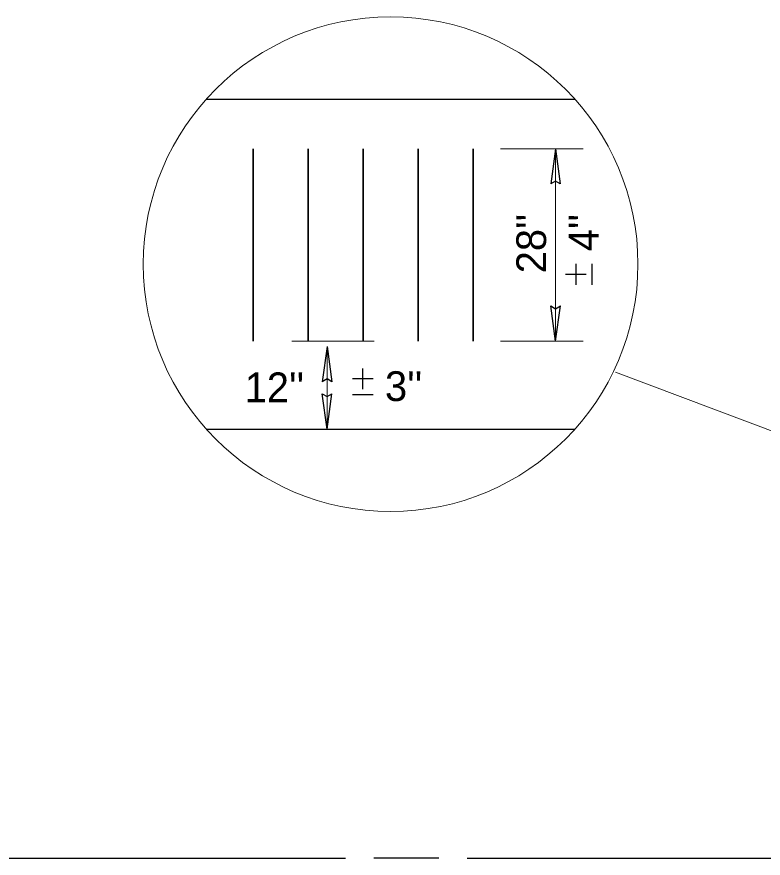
# Model space of a CAD drawing. Extents: x 290 to 799, y -237 to 274.
# Drawn here: x 636.81 to 669.4, y 181.77 to 218.51 of the extents above; entities that cross this region are included whole.
import ezdxf

# ---------------------------------------------------------------- set-up
doc = ezdxf.new("R2010")
doc.units = 0
doc.header["$LTSCALE"] = 0.52
doc.layers.add('1', color=7, linetype='Continuous', lineweight=13)
doc.layers.add('36', color=7, linetype='Continuous', lineweight=35)

msp = doc.modelspace()

# ---------------------------------------------------------------- linework, layer by layer
at = {"layer": '1', "lineweight": 25}
for p, q in [((660.329, 212.7533), (660.1183, 211.2206)), ((660.329, 212.7533), (660.5396, 211.2206)), ((661.2193, 207.7208), (661.2193, 206.817)), ((661.9139, 207.7208), (661.9139, 206.817)), ((661.6668, 207.2642), (660.7629, 207.2642)), ((660.3305, 204.3538), (660.1198, 205.8866)), ((660.3305, 204.3538), (660.5411, 205.8866)), ((650.357, 204.1133), (650.1463, 202.5806)), ((650.357, 204.1133), (650.5676, 202.5806)), ((651.9158, 202.2571), (651.9158, 203.1608)), ((652.3723, 202.7045), (651.4686, 202.7045)), ((650.3585, 200.5138), (650.1478, 202.0466)), ((650.3585, 200.5138), (650.5691, 202.0466)), ((652.3723, 202.0098), (651.4686, 202.0098))]:
    msp.add_line(p, q, dxfattribs=at)
at = {"layer": '1'}
msp.add_line((670.1816, 200.2819), (662.9445, 202.9937), dxfattribs=at)
at = {"layer": '1', "lineweight": 25}
for points in [[(660.5396, 211.2206), (660.3268, 211.3392), (660.1183, 211.2206)], [(660.1198, 205.8866), (660.3326, 205.768), (660.5411, 205.8866)], [(650.5676, 202.5806), (650.3548, 202.6992), (650.1463, 202.5806)], [(650.1478, 202.0466), (650.3606, 201.928), (650.5691, 202.0466)]]:
    msp.add_lwpolyline(points, dxfattribs=at)
at = {"layer": '36', "lineweight": 25}
for p, q in [((645.0777, 214.9136), (661.1817, 214.9136)), ((645.1018, 200.5136), (661.1817, 200.5136)), ((566.6115, 181.7741), (651.1652, 181.7741)), ((655.2331, 181.7741), (652.4035, 181.7741)), ((656.4708, 181.7741), (734.1295, 181.7741))]:
    msp.add_line(p, q, dxfattribs=at)
at = {"layer": '36'}
for p, q in [((647.1297, 212.7536), (647.1297, 204.3536)), ((649.5297, 212.7536), (649.5297, 204.3536)), ((651.9297, 212.7536), (651.9297, 204.3536)), ((654.3297, 212.7536), (654.3297, 204.3536)), ((656.7297, 212.7536), (656.7297, 204.3536))]:
    msp.add_line(p, q, dxfattribs=at)
at = {"layer": '36', "lineweight": 13}
for p, q in [((657.9297, 212.7536), (661.5297, 212.7536)), ((660.3297, 212.7536), (660.3297, 204.3536)), ((652.4158, 204.3536), (648.8158, 204.3536)), ((657.9297, 204.3536), (661.5297, 204.3536)), ((650.3577, 204.1136), (650.3577, 200.5136))]:
    msp.add_line(p, q, dxfattribs=at)
msp.add_arc((653.1297, 207.7136), 10.8, 0, 359.99998, dxfattribs=at)

# ---------------------------------------------------------------- texts
at = {"layer": '36'}
for s, p in [("28''", (659.9183, 207.3147)), ("4''", (662.2075, 208.2759))]:
    msp.add_text(s, height=1.3, rotation=90, dxfattribs=at).set_placement(p)
for s, p in [("12''", (646.7591, 201.6835)), ("3''", (652.8835, 201.7363))]:
    msp.add_text(s, height=1.3, dxfattribs=at).set_placement(p)

doc.saveas('drawing.dxf')
